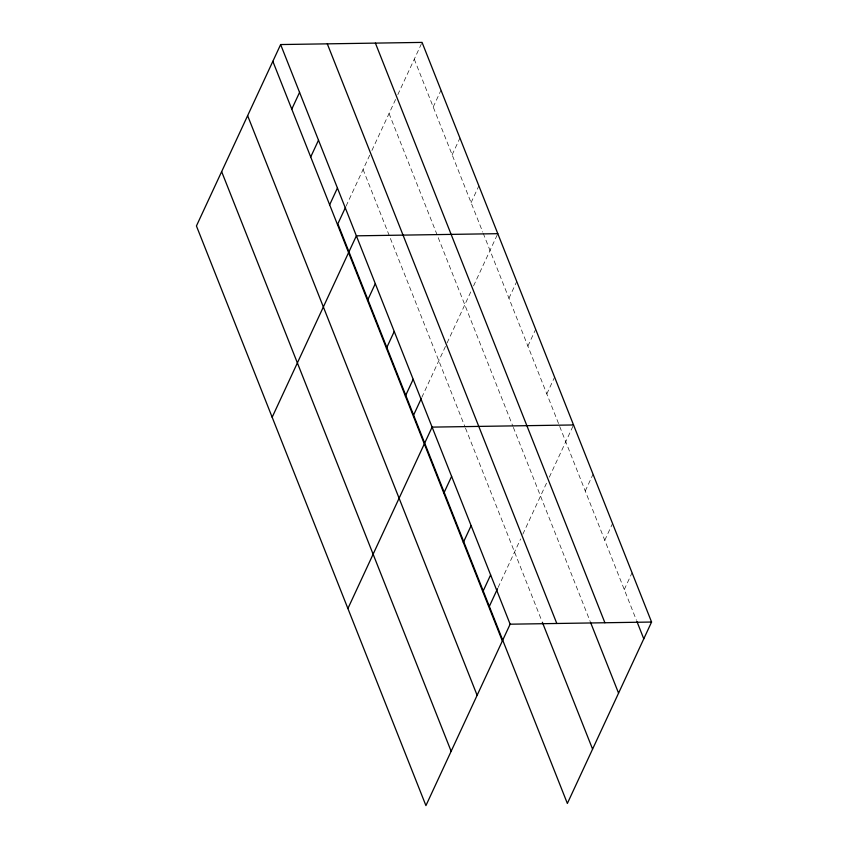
<?xml version="1.0" encoding="UTF-8"?>
<svg xmlns="http://www.w3.org/2000/svg" width="848" height="848" viewBox="0 0 848 848"><rect width="100%" height="100%" fill="white"/><g stroke="black" fill="none" stroke-linecap="round" stroke-linejoin="round"><path stroke-width="0.64" stroke-dasharray="4.24 3.18" d="M346.09 206.096L369.717 155.195M371.922 150.425L395.634 99.343M397.829 94.616L422.071 42.4M433.211 107.007L441.002 90.217M452.143 154.824L459.934 138.044M471.085 202.64L478.876 185.86M421.816 397.373L446.557 344.087M447.108 342.899L471.371 290.62M473.566 285.893L497.808 233.677M508.948 298.284L516.739 281.504M527.88 346.101L535.671 329.321M546.812 393.928L554.603 377.137M498.105 587.473L520.63 538.946M522.845 534.176L547.108 481.897M549.303 477.18L573.545 424.965M585.258 491.013L593.049 474.233M604.762 540.282L612.553 523.502M624.276 589.551L632.067 572.771M414.28 59.18L482.735 232.076M483.222 233.295L636.466 620.344M389.062 113.515L512.86 426.184M513.347 427.403L590.272 621.711M363.082 169.483L465.033 426.979M465.52 428.198L541.861 621.022"/><path stroke-width="1.27" d="M280.635 44.552L196.429 225.96L425.929 805.6L510.136 624.192L280.635 44.552L422.071 42.4L651.571 622.04L567.365 803.448L337.864 223.808L345.539 207.272M291.776 109.159L299.567 92.368M310.707 156.975L318.509 140.196M329.649 204.803L337.44 188.012M272.166 417.237L356.372 235.829L497.808 233.677M367.513 300.436L375.304 283.656M386.444 348.263L394.235 331.473M405.386 396.08L413.177 379.289M413.601 415.085L421.276 398.56M347.903 608.525L432.109 427.116L573.545 424.965M443.822 493.165L451.613 476.385M463.337 542.434L471.128 525.654M482.841 591.703L490.632 574.923M489.338 606.373L497.553 588.66M510.136 624.192L651.571 622.04M636.954 621.584L643.78 638.82M375.399 43.11L604.9 622.75M590.77 622.941L618.563 693.145M327.307 43.842L556.807 623.481M542.349 622.252L592.582 749.123M272.844 61.332L502.345 640.971M247.627 115.667L477.127 695.296M221.646 171.635L451.147 751.275"/></g></svg>
